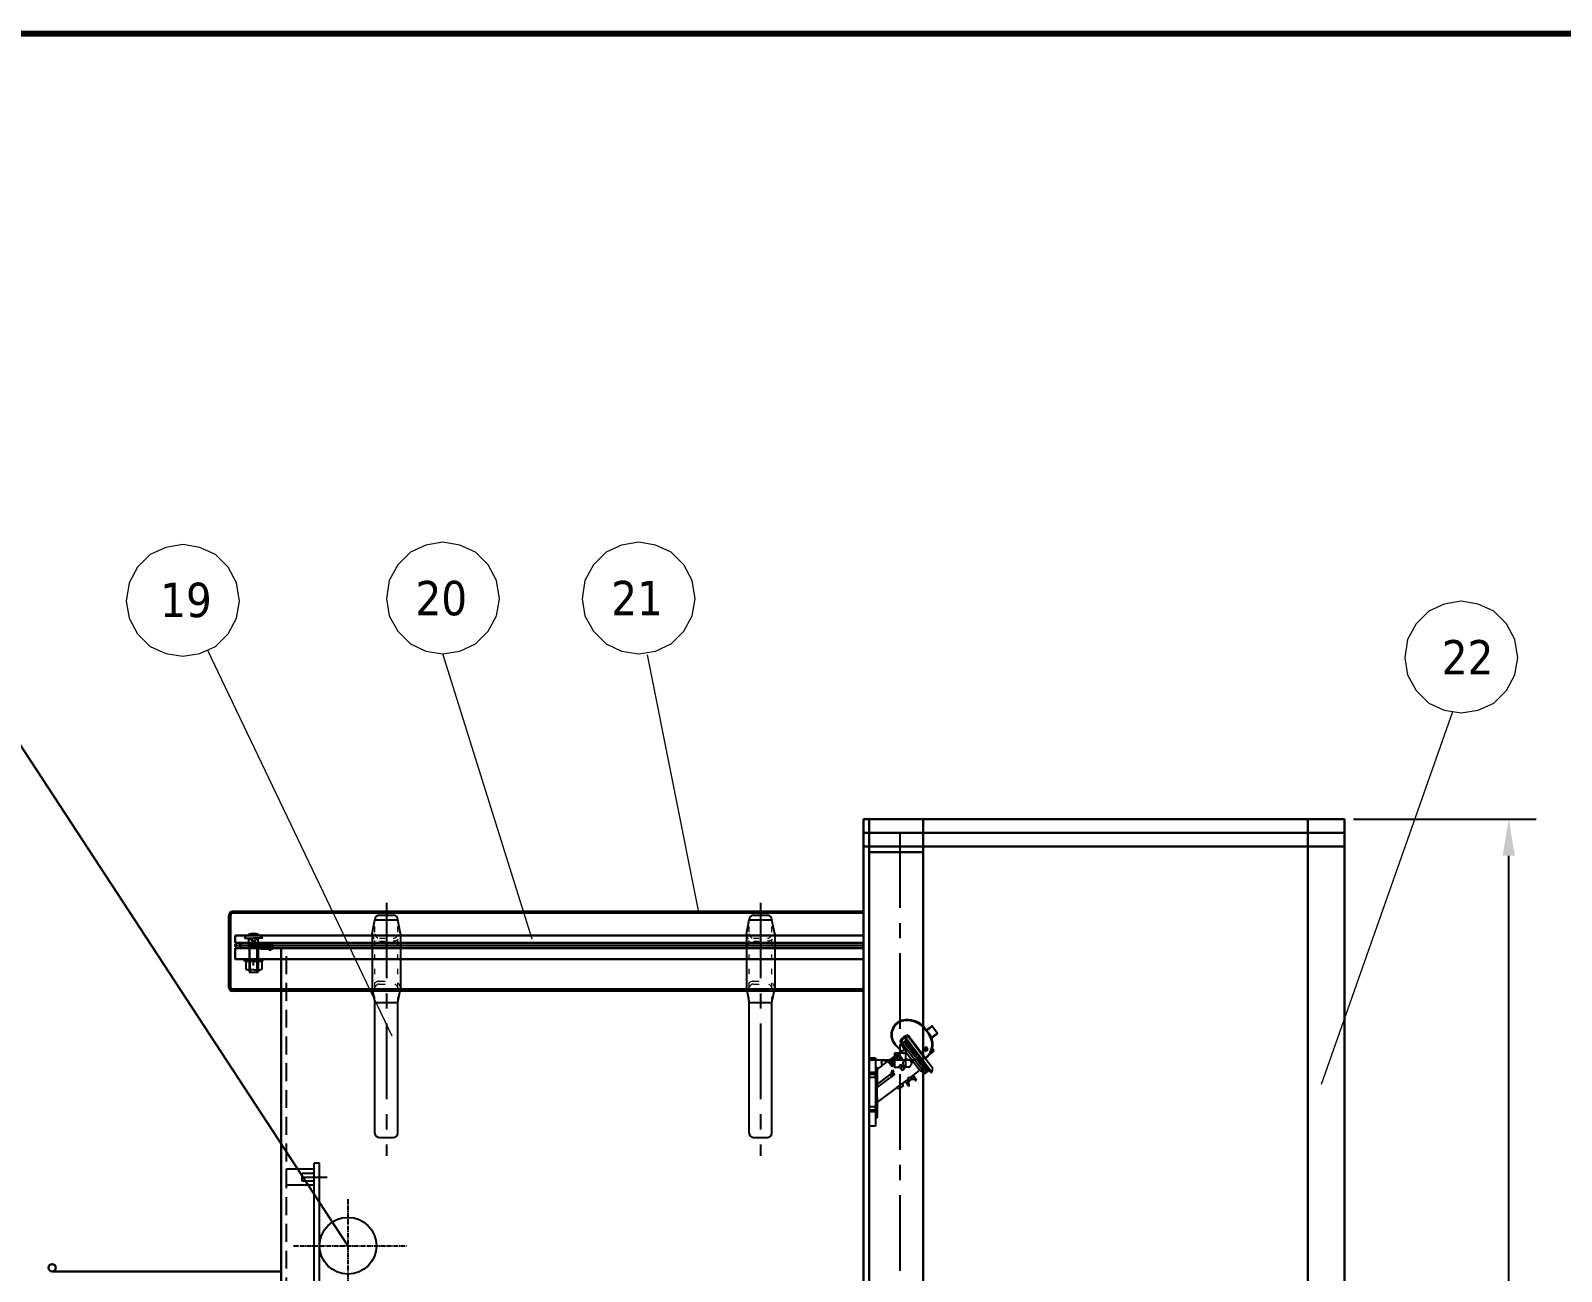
# Model space of a CAD drawing. Header units: millimetres. Extents: x 70841 to 133731, y -170061 to -164340.
# Drawn here: x 120085 to 121756, y -165932 to -164577 of the extents above; entities that cross this region are included whole.
import ezdxf

# ---------------------------------------------------------------- set-up
doc = ezdxf.new("R2010")
doc.units = ezdxf.units.MM
doc.header["$LTSCALE"] = 13
for name, pattern in [('ACAD_ISO03W100', [1.18, 0.47, -0.71]), ('CENTER', [50.8, 31.75, -6.35, 6.35, -6.35]), ('CENTER2', [1.125, 0.75, -0.125, 0.125, -0.125]), ('CENTERX2', [101.6, 63.5, -12.7, 12.7, -12.7]), ('DASHED', [0.75, 0.5, -0.25])]:
    doc.linetypes.add(name, pattern=pattern)
doc.layers.get('0').update_dxf_attribs({"color": 1, "linetype": 'CENTER'})
for name, color, linetype in [('1', 4, 'Continuous'), ('1轮廓实线层', 7, 'Continuous'), ('2细线层', 4, 'Continuous'), ('3中心线层', 1, 'CENTER'), ('4虚线层', 6, 'DASHED'), ('5剖面线层', 2, 'Continuous'), ('中心线', 1, 'CENTER2'), ('粗实线', 4, 'Continuous'), ('细实线', 2, 'Continuous')]:
    doc.layers.add(name, color=color, linetype=linetype)
doc.layers.add('标注、文本', color=3, linetype='Continuous', lineweight=25)
doc.layers.add('铁心', color=3, linetype='Continuous', lineweight=0)
doc.styles.get("Standard").update_dxf_attribs({"font": 'gbenor.shx', "bigfont": 'gbcbig.shx'})
doc.styles.add('Tahoma$001', font='tahoma.ttf', dxfattribs={"height": 2.159784})
doc.dimstyles.new('1-15', dxfattribs={"dimscale": 20, "dimtxt": 3.5, "dimasz": 2, "dimexe": 1.5, "dimexo": 0.5, "dimgap": 0.5, "dimtad": 1, "dimtoh": 1, "dimdec": 1, "dimdsep": 46, "dimtxsty": 'Standard', "dimcen": 2.5, "dimclrd": 3, "dimclre": 3, "dimclrt": 3, "dimadec": 0, "dimazin": 2, "dimtfac": 1, "dimtdec": 1, "dimtmove": 0, "dimatfit": 2, "dimfxl": 1, "dimarcsym": 0})

# ---------------------------------------------------------------- blocks, each defined once
blk = doc.blocks.new('846712')
at = {"layer": '1轮廓实线层', "color": 0, "ltscale": 0.5}
for p, q in [((12547.6, -733.9), (12572.7, -733.9)), ((12564.4, -718.9), (12558.4, -718.9)), ((12558.4, -1098.9), (12558.4, -718.9)), ((12564.4, -1098.9), (12564.4, -718.9)), ((12547.6, -1083.9), (12572.7, -1083.9)), ((12558.4, -1098.9), (12564.4, -1098.9))]:
    blk.add_line(p, q, dxfattribs=at)
at = {"layer": '中心线', "color": 1, "ltscale": 0.5}
for p, q in [((12595.4, -758.1), (12595.4, -1068.6)), ((12535.8, -808.9), (12660.2, -808.9)), ((12516.2, -908.9), (12664, -908.9)), ((12510.6, -1008.9), (12666.4, -1008.9))]:
    blk.add_line(p, q, dxfattribs=at)
at = {"layer": '标注、文本'}
for centre in [(12595.4, -808.9), (12595.4, -908.9), (12595.4, -1008.9)]:
    blk.add_circle(centre, 31, dxfattribs=at)
blk = doc.blocks.new('A$C35956794')
at = {"layer": '4虚线层', "ltscale": 5}
for points in [[(17.7, 373.9), (47.7, 373.9), (47.7, 356.1), (17.7, 356.1)], [(17.7, 373.9), (47.7, 373.9), (47.7, 356.1), (17.7, 356.1)], [(34.8, 369.3), (47.7, 369.3), (47.7, 360.7), (34.8, 360.7)], [(34.8, 369.3), (47.7, 369.3), (47.7, 360.7), (34.8, 360.7)], [(17.7, 23.9), (47.7, 23.9), (47.7, 6.1), (17.7, 6.1)], [(17.7, 23.9), (47.7, 23.9), (47.7, 6.1), (17.7, 6.1)], [(34.8, 19.3), (47.7, 19.3), (47.7, 10.7), (34.8, 10.7)], [(34.8, 19.3), (47.7, 19.3), (47.7, 10.7), (34.8, 10.7)]]:
    blk.add_lwpolyline(points, close=True, dxfattribs=at)
at = {"layer": '标注、文本'}
blk.add_blockref('846712', (-12510.6, 1098.9), dxfattribs=at)
blk = doc.blocks.new('*D1527')
at = {"layer": 'Defpoints', "color": 0, "transparency": 16777216}
for p in [(121519.1, -165438.3), (121698.6, -165438.3), (121519.1, -167088.3)]:
    blk.add_point(p, dxfattribs=at)
at = {"layer": '标注、文本', "color": 3, "lineweight": -2, "transparency": 16777216}
for p, q in [((121529.1, -165438.3), (121728.6, -165438.3)), ((121698.6, -167048.3), (121698.6, -165478.3)), ((121529.1, -167088.3), (121728.6, -167088.3))]:
    blk.add_line(p, q, dxfattribs=at)
at = {"layer": '标注、文本', "color": 3, "transparency": 16777216}
for points in [[(121691.9, -165478.3), (121705.2, -165478.3), (121698.6, -165438.3)], [(121691.9, -167048.3), (121705.2, -167048.3), (121698.6, -167088.3)]]:
    blk.add_solid(points, dxfattribs=at)
at = {"layer": '标注、文本', "color": 3, "transparency": 16777216, "insert": (121653.6, -166263.3), "char_height": 70, "attachment_point": 5, "rotation": 90}
blk.add_mtext('1650', dxfattribs=at)

msp = doc.modelspace()

# ---------------------------------------------------------------- hatches: boundary and pattern name
at = {"layer": '5剖面线层'}
msp.add_hatch(color=256, dxfattribs=at).paths.add_polyline_path([(120345.23, -165581.409, 1), (120345.23, -165573.409), (120337.459, -165573.409, 1), (120337.459, -165581.409)])

# ---------------------------------------------------------------- linework, layer by layer
at = {"color": 0, "lineweight": 25}
msp.add_line((121074.576, -165672.68), (121068.543, -165677.151), dxfattribs=at)
at = {"layer": '1', "color": 1, "linetype": 'CENTERX2', "lineweight": -3, "ltscale": 0.1}
for p, q in [((121034.066, -166988.258), (121034.066, -165438.305)), ((121034.066, -166988.258), (121034.066, -165438.305)), ((120473.066, -165529.577), (120473.066, -165806.041)), ((120881.6, -165529.577), (120881.6, -165806.041)), ((121059.066, -165701.532), (121000.066, -165701.532))]:
    msp.add_line(p, q, dxfattribs=at)
at = {"layer": '1', "color": 7, "linetype": 'Continuous', "lineweight": 25}
for p, q in [((121038.034, -165658.156), (121037.914, -165657.931)), ((121057.681, -165663.296), (121057.561, -165663.071)), ((121059.602, -165664.758), (121059.389, -165664.54)), ((121065.259, -165673.24), (121060.284, -165666.643)), ((121060.672, -165666.321), (121060.551, -165666.096)), ((121062.459, -165668.626), (121060.551, -165666.096)), ((121060.672, -165666.321), (121065.647, -165672.918)), ((121060.715, -165666.084), (121062.62, -165668.615)), ((121060.928, -165666.303), (121060.715, -165666.084)), ((121060.928, -165666.303), (121065.895, -165672.901)), ((121062.62, -165668.615), (121062.459, -165668.626)), ((121063.75, -165670.114), (121063.589, -165670.125)), ((121065.533, -165672.706), (121063.589, -165670.125)), ((121063.75, -165670.114), (121065.694, -165672.694)), ((121074.607, -165672.038), (121069.011, -165664.611)), ((121026.125, -165681.325), (121026.246, -165681.55)), ((121036.88, -165693.525), (121028.756, -165685.01)), ((121029.129, -165684.686), (121036.142, -165692.036)), ((121038.824, -165690.015), (121034.084, -165680.715)), ((121035.193, -165680.692), (121040.643, -165691.382)), ((121035.406, -165680.677), (121035.232, -165680.689)), ((121040.675, -165691.38), (121035.232, -165680.689)), ((121036.578, -165682.978), (121035.406, -165680.677)), ((121035.444, -165680.674), (121035.421, -165680.651)), ((121035.444, -165680.674), (121036.605, -165682.957)), ((121040.8, -165679.796), (121036.44, -165683.082)), ((121036.44, -165683.082), (121057.655, -165711.235)), ((121038.408, -165681.606), (121039.478, -165680.8)), ((121038.408, -165681.606), (121050.531, -165697.694)), ((121039.331, -165676.576), (121039.236, -165677.72)), ((121053.228, -165696.288), (121039.236, -165677.72)), ((121039.356, -165682.865), (121040.426, -165682.058)), ((121039.478, -165680.8), (121051.601, -165696.888)), ((121054.026, -165695.687), (121039.537, -165676.459)), ((121043.347, -165676.557), (121039.896, -165676.27)), ((121043.176, -165685.707), (121042.105, -165686.513)), ((121059.211, -165697.593), (121042.431, -165675.342)), ((121042.871, -165674.277), (121061.377, -165698.817)), ((121056.662, -165693.7), (121043.77, -165676.592)), ((121065.647, -165672.918), (121065.533, -165672.706)), ((121065.895, -165672.901), (121065.694, -165672.694)), ((121067.208, -165675.354), (121067.097, -165675.148)), ((121000.066, -165699.025), (121007.066, -165699.025)), ((121007.066, -165699.025), (121007.066, -165715.117)), ((121013.798, -165703.444), (121016.655, -165701.291)), ((121014.293, -165707.482), (121013.798, -165703.444)), ((121014.293, -165707.482), (121018.775, -165704.104)), ((121018.775, -165704.104), (121016.655, -165701.291)), ((121035.174, -165691.737), (121018.77, -165704.097)), ((121021.152, -165703.104), (121032.333, -165694.678)), ((121021.152, -165703.104), (121021.353, -165703.37)), ((121021.353, -165703.37), (121022.471, -165702.528)), ((121021.486, -165703.547), (121021.353, -165703.37)), ((121022.604, -165702.705), (121021.486, -165703.547)), ((121021.486, -165703.547), (121025.281, -165708.583)), ((121022.455, -165702.506), (121030.84, -165696.187)), ((121022.455, -165702.506), (121022.471, -165702.528)), ((121022.471, -165702.528), (121022.604, -165702.705)), ((121022.604, -165702.705), (121026.399, -165707.74)), ((121031.273, -165696.762), (121022.888, -165703.081)), ((121024.833, -165704.001), (121032.42, -165698.284)), ((121027.197, -165707.138), (121024.833, -165704.001)), ((121024.953, -165704.16), (121032.54, -165698.443)), ((121030.877, -165696.236), (121030.84, -165696.187)), ((121030.877, -165696.236), (121032.554, -165694.972)), ((121031.01, -165696.413), (121030.877, -165696.236)), ((121032.687, -165695.149), (121031.01, -165696.413)), ((121034.784, -165701.421), (121031.01, -165696.413)), ((121032.333, -165694.678), (121032.554, -165694.972)), ((121032.554, -165694.972), (121032.687, -165695.149)), ((121032.687, -165695.149), (121036.461, -165700.157)), ((121034.784, -165701.421), (121036.461, -165700.157)), ((121036.142, -165692.036), (121038.824, -165690.015)), ((121037.755, -165694.399), (121040.951, -165691.991)), ((121040.391, -165692.412), (121046.904, -165701.054)), ((121046.904, -165701.054), (121055.63, -165712.634)), ((121050.531, -165697.694), (121051.601, -165696.888)), ((121051.133, -165698.493), (121052.203, -165697.686)), ((121051.133, -165698.493), (121063.256, -165714.58)), ((121052.203, -165697.686), (121064.326, -165713.774)), ((121067.22, -165714.856), (121053.228, -165696.288)), ((121068.691, -165715.149), (121054.026, -165695.687)), ((121069.554, -165710.808), (121056.662, -165693.7)), ((121061.025, -165699.49), (121061.925, -165698.812)), ((121063.939, -165697.941), (121063.834, -165697.833)), ((121065.166, -165696.37), (121070.609, -165692.269)), ((121068.688, -165689.72), (121070.609, -165692.269)), ((121070.805, -165690.868), (121069.024, -165688.504)), ((121070.609, -165692.269), (121070.805, -165690.868)), ((121007.066, -165715.117), (121000.066, -165715.117)), ((121000.066, -165717.034), (121007.066, -165717.034)), ((121000.066, -165720.313), (121007.066, -165720.313)), ((121007.066, -165709.704), (121009.066, -165709.704)), ((121007.066, -165717.034), (121007.066, -165715.117)), ((121007.066, -165720.313), (121007.066, -165717.034)), ((121007.066, -165720.313), (121007.066, -165752.497)), ((121014.292, -165707.472), (121009.066, -165711.41)), ((121009.066, -165709.704), (121009.066, -165730.44)), ((121024.005, -165716.43), (121009.066, -165727.688)), ((121009.066, -165731.445), (121024.962, -165719.466)), ((121024.851, -165712.769), (121023.388, -165719.103)), ((121023.388, -165719.103), (121025.824, -165719.665)), ((121027.287, -165713.332), (121024.851, -165712.769)), ((121025.281, -165708.583), (121026.399, -165707.74)), ((121025.824, -165719.665), (121027.287, -165713.332)), ((121026.062, -165718.637), (121028.095, -165717.105)), ((121026.399, -165707.74), (121027.197, -165707.138)), ((121026.809, -165715.399), (121028.095, -165717.105)), ((121034.74, -165706.15), (121032.743, -165707.655)), ((121032.743, -165707.655), (121036.655, -165712.846)), ((121038.652, -165711.341), (121034.74, -165706.15)), ((121036.655, -165712.846), (121038.652, -165711.341)), ((121042.486, -165721.58), (121044.243, -165720.256)), ((121042.486, -165721.58), (121043.555, -165722.999)), ((121045.312, -165721.675), (121044.243, -165720.256)), ((121044.674, -165720.828), (121048.188, -165718.18)), ((121052.069, -165723.331), (121048.188, -165718.18)), ((121048.217, -165718.219), (121055.63, -165712.634)), ((121055.63, -165712.634), (121061.295, -165716.066)), ((121057.655, -165711.235), (121061.295, -165716.066)), ((121057.655, -165711.235), (121057.655, -165711.235)), ((121059.558, -165709.674), (121060.628, -165708.867)), ((121061.295, -165716.066), (121065.655, -165712.78)), ((121062.308, -165713.322), (121063.378, -165712.516)), ((121063.256, -165714.58), (121064.326, -165713.774)), ((121067.22, -165714.856), (121068.691, -165715.149)), ((121068.691, -165715.149), (121069.554, -165710.808)), ((121007.066, -165730.44), (121009.066, -165730.44)), ((121009.066, -165742.371), (121009.066, -165730.44)), ((121009.066, -165747.722), (121030.887, -165731.279)), ((121030.866, -165731.251), (121036.137, -165727.279)), ((121032.392, -165733.275), (121030.866, -165731.251)), ((121037.663, -165729.303), (121032.392, -165733.275)), ((121037.663, -165729.303), (121036.137, -165727.279)), ((121036.158, -165727.307), (121039.433, -165724.839)), ((121039.403, -165724.8), (121042.917, -165722.152)), ((121043.284, -165729.951), (121039.403, -165724.8)), ((121043.284, -165729.951), (121043.809, -165729.555)), ((121051.544, -165723.726), (121052.069, -165723.331)), ((121007.066, -165752.497), (121000.066, -165752.497)), ((121009.066, -165742.371), (121007.066, -165742.371)), ((121007.066, -165755.776), (121007.066, -165752.497)), ((121009.066, -165742.371), (121009.066, -165764.405)), ((121000.066, -165755.776), (121007.066, -165755.776)), ((121000.066, -165757.693), (121007.066, -165757.693)), ((121007.066, -165757.693), (121007.066, -165755.776)), ((121007.066, -165757.693), (121007.066, -165773.785)), ((121007.066, -165764.405), (121009.066, -165764.405)), ((121007.066, -165773.785), (121000.066, -165773.785))]:
    msp.add_line(p, q, dxfattribs=at)
at = {"layer": '1', "const_width": 6.541}
msp.add_lwpolyline([(117441.702, -169738.188), (124617.702, -169738.188), (124617.702, -164580.438), (117441.702, -164580.438), (117441.702, -169738.188)], dxfattribs=at)
at = {"layer": '1', "color": 7, "linetype": 'Continuous', "lineweight": 25, "extrusion": (0, 0, -1)}
msp.add_circle((-121062.233, -165689.462), 2, dxfattribs=at)
at = {"layer": '1', "color": 7, "linetype": 'Continuous', "lineweight": 25}
for centre, radius in [((121041.789, -165704.907), 4.5), ((121062.233, -165689.462), 1.134)]:
    msp.add_circle(centre, radius, dxfattribs=at)
for centre, radius, start, end in [((121047.677, -165726.641), 5.5, 37, 115.463041), ((121047.677, -165726.641), 5.5, 138.536959, 217), ((121043.508, -165729.156), 0.5, 307, 31.105387), ((121051.243, -165723.327), 0.5, 222.894613, 307)]:
    msp.add_arc(centre, radius, start, end, dxfattribs=at)
at = {"layer": '1', "color": 7, "linetype": 'Continuous', "lineweight": 25, "extrusion": (0, 0, -1)}
msp.add_arc((-121047.677, -165726.641), 4.369, 328.894613, 137.105387, dxfattribs=at)
at = {"layer": '1', "color": 7, "linetype": 'Continuous', "lineweight": 25}
for centre, major_axis, ratio, start_param, end_param in [((121040.338, -165673.973), (-14.092, -7.577), 0.99884025, 4.3639957, 6.55141726), ((121040.217, -165673.748), (14.092, 7.577), 0.99884025, 1.22240304, 3.14155831), ((121040.349, -165673.994), (13.652, 7.341), 0.99884025, 1.22240304, 3.4098246), ((121041.656, -165683.634), (22.899, 12.313), 0.99884025, 0.41949, 1.22240304), ((121038.106, -165658.65), (0.072, -0.495), 0.01643668, 1.52552008, 3.09631641), ((121041.777, -165683.858), (-22.899, -12.313), 0.99884025, 3.56108265, 4.3639957), ((121041.789, -165683.88), (22.459, 12.077), 0.99884025, 0.41949, 1.22240304), ((121041.818, -165683.622), (18.609, 18.157), 0.99834277, 0.13937006, 0.87111424), ((121057.376, -165663.691), (-0.306, -0.396), 0.04397233, 1.55116528, 3.12196161), ((121047.906, -165675.971), (13.652, 7.341), 0.99884025, 0.15263109, 0.41949), ((121047.773, -165675.725), (14.092, 7.577), 0.99884025, 0.15263008, 0.41949), ((121057.116, -165663.85), (-0.612, -0.791), 0.05698941, 3.13358416, 3.6194001), ((121047.894, -165675.95), (-14.092, -7.577), 0.99884025, 3.29422273, 3.56108265), ((121047.937, -165675.714), (11.452, 11.174), 0.99834277, 6.1556955, 6.42255536), ((121048.15, -165675.932), (11.452, 11.174), 0.99834277, 6.1556955, 6.28321619), ((121060.273, -165666.622), (-0.399, -0.301), 0.04758767, 1.56414743, 3.13390013), ((121059.916, -165666.687), (-0.799, -0.601), 0.05708026, 3.15974565, 3.67189583), ((121054.734, -165674.745), (13.658, 10.294), 0.00476333, -0.94434426, -0.05739813), ((121055.035, -165675.144), (13.976, 10.532), 0.00475281, 5.32250321, 6.28719916), ((121029.118, -165684.665), (0.362, 0.345), 0.04642525, 3.12881744, 4.69961376), ((121045.083, -165686.506), (-10.957, -5.892), 0.99884025, 4.39833045, 5.30467732), ((121045.06, -165686.464), (10.076, 5.418), 0.99884025, 1.30989262, 2.11845673), ((121045.276, -165686.708), (-0.817, 11.681), 0.99996192, 0.17228312, 0.96124965), ((121045.45, -165686.696), (-0.817, 11.681), 0.99996192, 0.48128088, 0.96124965), ((121045.301, -165686.447), (-8.188, -7.99), 0.99834277, 4.60207295, 4.97992946), ((121045.45, -165686.696), (-0.817, 11.681), 0.99996192, 0.18877934, 0.40585328), ((121055.035, -165675.144), (13.976, 10.532), 0.00475281, 2.94649352, 3.58215091), ((121054.734, -165674.745), (-13.577, -10.231), 0.00475281, 0.02653282, 0.3733367), ((121045.301, -165686.447), (-8.188, -7.99), 0.99834277, 4.19138708, 4.29170853), ((121050.485, -165684.374), (16.294, 8.761), 0.99884025, 4.89389019, 6.43576609), ((121050.474, -165684.353), (-16.734, -8.998), 0.99884025, 1.84872208, 3.29417344), ((121065.248, -165673.22), (-0.399, -0.301), 0.04758767, 1.56385942, 3.13390013), ((121064.896, -165673.298), (-0.799, -0.602), 0.00475281, 3.1564539, 3.66808606), ((121050.722, -165684.335), (13.599, 13.269), 0.99834277, 5.27624114, 5.89227917), ((121060.632, -165682.571), (-13.976, -10.532), 0.00475281, 3.14669955, 4.12383075), ((121061.63, -165695.83), (2.642, 1.421), 0.99884025, 4.13525179, 4.35456402), ((121061.872, -165695.813), (-2.147, -2.095), 0.99834277, 0.8170366, 0.86765709), ((121050.722, -165684.335), (13.599, 13.269), 0.99834277, 4.71019481, 4.85040605)]:
    msp.add_ellipse(centre, major_axis=major_axis, ratio=ratio, start_param=start_param, end_param=end_param, dxfattribs=at)
at = {"layer": '1', "color": 7, "linetype": 'Continuous', "lineweight": 25, "extrusion": (0, 0, -1)}
for centre, major_axis, ratio, start_param, end_param in [((121061.232, -165668.433), (-1.389, 0.182), 0.00123907, 3.14770872, 3.66653727), ((121062.694, -165670.375), (-1.056, -0.261), 0.00137568, 2.61411929, 3.13368622), ((121050.36, -165684.14), (11.36, -15.259), 0.99874491, 4.70655602, 4.85916587), ((121050.521, -165684.129), (11.106, -15.444), 0.99876988, 4.69007172, 5.56738076), ((121054.515, -165688.223), (-15.466, -11.353), 0.08906247, 2.7381645, 2.76768773), ((121035.672, -165692.212), (-2.084, 2.186), 0.01267621, 3.14307477, 4.08056763), ((121039.567, -165689.277), (1.384, -2.714), 0.00104004, 5.6008814, 6.28329839)]:
    msp.add_ellipse(centre, major_axis=major_axis, ratio=ratio, start_param=start_param, end_param=end_param, dxfattribs=at)
at = {"layer": '1', "color": 7, "linetype": 'Continuous', "lineweight": 25}
for points, knots in [([(121069.007, -165664.618), (121068.998, -165664.601), (121068.957, -165664.535), (121068.847, -165664.463), (121068.709, -165664.416), (121068.59, -165664.409), (121068.501, -165664.422), (121068.441, -165664.441), (121068.398, -165664.458), (121068.378, -165664.468), (121068.372, -165664.472)], [0, 0, 0, 0, 0.06047417, 0.24688575, 0.39669031, 0.5247827, 0.63381358, 0.72827515, 0.83552295, 1, 1, 1, 1]), ([(121035.193, -165680.692), (121035.197, -165680.698), (121035.165, -165680.703), (121035.046, -165680.71), (121034.958, -165680.712), (121034.642, -165680.717), (121034.362, -165680.717), (121034.084, -165680.715)], [0, 0, 0, 0, 0.25, 0.25, 0.5, 0.5, 1, 1, 1, 1]), ([(121042.431, -165675.342), (121042.434, -165675.348), (121042.45, -165675.318), (121042.502, -165675.202), (121042.538, -165675.115), (121042.662, -165674.808), (121042.767, -165674.542), (121042.871, -165674.277)], [0, 0, 0, 0, 0.25, 0.25, 0.5, 0.5, 1, 1, 1, 1]), ([(121065.278, -165672.073), (121065.461, -165672.277), (121065.64, -165672.487), (121066.065, -165673.005), (121066.308, -165673.32), (121066.77, -165673.962), (121066.99, -165674.289), (121067.617, -165675.287), (121067.991, -165675.976), (121068.322, -165676.688)], [0, 0, 0, 0, 0.14927532, 0.14927532, 0.36195649, 0.36195649, 0.57463766, 0.57463766, 1, 1, 1, 1]), ([(121068.543, -165677.151), (121068.542, -165677.151), (121068.537, -165677.143), (121068.517, -165677.104), (121068.502, -165677.074), (121068.462, -165676.989), (121068.438, -165676.936), (121068.382, -165676.817), (121068.352, -165676.752), (121068.322, -165676.688)], [0, 0, 0, 0, 0.25, 0.25, 0.5, 0.5, 0.75, 0.75, 1, 1, 1, 1]), ([(121074.576, -165672.68), (121074.577, -165672.678), (121074.584, -165672.67), (121074.608, -165672.642), (121074.653, -165672.574), (121074.699, -165672.465), (121074.716, -165672.317), (121074.687, -165672.163), (121074.633, -165672.08), (121074.605, -165672.047)], [0, 0, 0, 0, 0.04486945, 0.21301558, 0.33962872, 0.47950858, 0.65851945, 0.85796921, 1, 1, 1, 1]), ([(121036.88, -165693.525), (121036.795, -165693.437), (121036.722, -165693.333), (121036.587, -165693.105), (121036.525, -165692.98), (121036.409, -165692.723), (121036.355, -165692.59), (121036.248, -165692.317), (121036.195, -165692.176), (121036.142, -165692.036)], [0, 0, 0, 0, 0.25, 0.25, 0.5, 0.5, 0.75, 0.75, 1, 1, 1, 1]), ([(121040.643, -165691.382), (121040.579, -165691.256), (121040.475, -165691.139), (121040.217, -165690.905), (121040.067, -165690.793), (121039.739, -165690.569), (121039.561, -165690.457), (121039.2, -165690.237), (121039.012, -165690.127), (121038.824, -165690.015)], [0, 0, 0, 0, 0.25, 0.25, 0.5, 0.5, 0.75, 0.75, 1, 1, 1, 1]), ([(121061.377, -165698.817), (121061.147, -165698.798), (121060.921, -165698.75), (121060.549, -165698.627), (121060.395, -165698.561), (121060.249, -165698.484)], [0, 0, 0, 0, 0.56446627, 0.56446627, 1, 1, 1, 1]), ([(121062.034, -165698.8), (121062.199, -165698.777), (121062.358, -165698.74), (121062.667, -165698.642), (121062.816, -165698.58), (121063.096, -165698.436), (121063.228, -165698.354), (121063.479, -165698.17), (121063.599, -165698.067), (121063.708, -165697.957)], [0, 0, 0, 0, 0.25, 0.25, 0.5, 0.5, 0.75, 0.75, 1, 1, 1, 1]), ([(121062.274, -165698.783), (121062.439, -165698.76), (121062.598, -165698.724), (121062.905, -165698.625), (121063.053, -165698.563), (121063.332, -165698.42), (121063.463, -165698.338), (121063.712, -165698.154), (121063.831, -165698.051), (121063.939, -165697.941)], [0, 0, 0, 0, 0.25, 0.25, 0.5, 0.5, 0.75, 0.75, 1, 1, 1, 1])]:
    msp.add_open_spline(points, degree=3, knots=knots, dxfattribs=at)
at = {"layer": '1轮廓实线层'}
for p, q in [((120318.037, -165568.409), (120328.066, -165568.409)), ((120322.886, -165574.809), (120333.246, -165568.409)), ((120333.246, -165574.809), (120322.886, -165568.409)), ((120322.886, -165574.809), (120322.886, -165568.409)), ((120338.094, -165568.409), (120328.066, -165568.409)), ((120333.246, -165574.809), (120333.246, -165568.409)), ((120322.886, -165574.809), (120333.246, -165574.809)), ((120323.066, -165577.409), (120324.066, -165574.809)), ((120323.066, -165577.409), (120328.066, -165577.409)), ((120323.066, -165577.409), (120323.066, -165605.409)), ((120333.246, -165574.809), (120324.066, -165574.809)), ((120324.066, -165574.809), (120324.066, -165574.809)), ((120333.066, -165577.409), (120328.066, -165577.409)), ((120333.066, -165577.409), (120332.066, -165574.809)), ((120333.066, -165577.409), (120333.066, -165605.409)), ((120318.066, -165593.409), (120318.066, -165591.409)), ((120328.066, -165593.409), (120318.066, -165593.409)), ((120319.521, -165594.121), (120319.521, -165602.196)), ((120320.216, -165593.409), (120328.066, -165593.409)), ((120328.316, -165593.409), (120321.72, -165593.409)), ((120328.316, -165602.909), (120321.72, -165602.909)), ((120323.918, -165594.121), (120323.918, -165605.409)), ((120328.066, -165593.409), (120338.066, -165593.409)), ((120335.916, -165593.409), (120328.066, -165593.409)), ((120328.316, -165593.409), (120334.912, -165593.409)), ((120328.316, -165602.909), (120334.912, -165602.909)), ((120332.713, -165594.121), (120332.713, -165605.409)), ((120337.111, -165594.121), (120337.111, -165602.196)), ((120338.066, -165593.409), (120338.066, -165591.409)), ((120323.066, -165605.409), (120333.066, -165605.409))]:
    msp.add_line(p, q, dxfattribs=at)
for centre, radius, start, end in [((120327.995, -165575.798), 12.4, 89.672726, 143.421423), ((120327.936, -165576.201), 12.803, 37.488414, 89.417438), ((120321.72, -165597.158), 3.749, 54.090399, 125.909601), ((120321.72, -165599.16), 3.749, 234.090399, 305.909601), ((120328.316, -165607.335), 13.927, 71.593388, 108.406612), ((120328.316, -165588.982), 13.927, 251.593388, 288.406612), ((120334.912, -165597.158), 3.749, 54.090399, 125.909601), ((120334.912, -165599.16), 3.749, 234.090399, 305.909601)]:
    msp.add_arc(centre, radius, start, end, dxfattribs=at)
at = {"layer": '2细线层'}
for p, q in [((120324.066, -165605.409), (120324.066, -165574.809)), ((120332.066, -165605.409), (120332.066, -165574.809))]:
    msp.add_line(p, q, dxfattribs=at)
at = {"layer": '3中心线层'}
msp.add_line((120328.066, -165598.105), (120328.066, -165591.313), dxfattribs=at)
at = {"layer": '4虚线层', "ltscale": 3}
msp.add_line((120364.066, -166982.258), (120364.066, -165579.409), dxfattribs=at)
at = {"layer": '4虚线层'}
for p, q in [((120322.816, -165593.409), (120322.816, -165591.409)), ((120333.316, -165593.409), (120333.316, -165591.409))]:
    msp.add_line(p, q, dxfattribs=at)
at = {"layer": '4虚线层', "ltscale": 3}
msp.add_circle((120311.066, -165576.409), 3, dxfattribs=at)
at = {"layer": '标注、文本'}
for p, q in [((120001.832, -165248.534), (120431.066, -165904.257)), ((120301.066, -165622.189), (120301.066, -165543.206)), ((120303.066, -165622.189), (120303.066, -165543.206)), ((120994.066, -165539.206), (120305.066, -165539.206)), ((120994.066, -165541.206), (120305.066, -165541.206)), ((120457.566, -165563.447), (120460.566, -165548.447)), ((120460.566, -165548.447), (120485.566, -165548.447)), ((120465.566, -165543.206), (120480.566, -165543.206)), ((120488.566, -165563.447), (120485.566, -165548.447)), ((120866.1, -165563.447), (120869.1, -165548.447)), ((120869.1, -165548.447), (120894.1, -165548.447)), ((120874.1, -165543.206), (120889.1, -165543.206)), ((120897.1, -165563.447), (120894.1, -165548.447)), ((120457.566, -165563.447), (120457.566, -165623.447)), ((120488.566, -165563.447), (120488.566, -165623.447)), ((120866.1, -165563.447), (120866.1, -165623.447)), ((120897.1, -165563.447), (120897.1, -165623.447)), ((120994.066, -165617.258), (120994.066, -166980.258)), ((120994.066, -165624.189), (120305.066, -165624.189)), ((120994.066, -165626.189), (120305.066, -165626.189)), ((120457.566, -165623.447), (120460.566, -165638.447)), ((120485.566, -165638.447), (120488.566, -165623.447)), ((120866.1, -165623.447), (120869.1, -165638.447)), ((120894.1, -165638.447), (120897.1, -165623.447)), ((120460.566, -165781.189), (120460.566, -165638.447)), ((120460.566, -165638.447), (120485.566, -165638.447)), ((120485.566, -165781.189), (120485.566, -165638.447)), ((120869.1, -165781.189), (120869.1, -165638.447)), ((120869.1, -165638.447), (120894.1, -165638.447)), ((120894.1, -165781.189), (120894.1, -165638.447)), ((121000.066, -165697.025), (121000.066, -165771.785)), ((120465.566, -165786.189), (120480.566, -165786.189)), ((120874.1, -165786.189), (120889.1, -165786.189))]:
    msp.add_line(p, q, dxfattribs=at)
at = {"layer": '标注、文本', "color": 2, "linetype": 'ACAD_ISO03W100', "lineweight": 18}
for p, q in [((120460.566, -165638.447), (120460.566, -165548.206)), ((120485.566, -165638.447), (120485.566, -165548.206)), ((120869.1, -165638.447), (120869.1, -165548.206)), ((120894.1, -165638.447), (120894.1, -165548.206)), ((120465.566, -165568.447), (120480.566, -165568.447)), ((120874.1, -165568.447), (120889.1, -165568.447)), ((120465.566, -165571.447), (120480.566, -165571.447)), ((120874.1, -165571.447), (120889.1, -165571.447)), ((120465.566, -165615.447), (120480.566, -165615.447)), ((120465.566, -165618.447), (120480.566, -165618.447)), ((120874.1, -165615.447), (120889.1, -165615.447)), ((120874.1, -165618.447), (120889.1, -165618.447))]:
    msp.add_line(p, q, dxfattribs=at)
at = {"layer": '标注、文本', "color": 4, "lineweight": 30}
msp.add_line((120358.066, -165932.272), (120108.066, -165932.272), dxfattribs=at)
msp.add_circle((120108.066, -165928.272), 4, dxfattribs=at)
at = {"layer": '标注、文本'}
for centre, radius, start, end in [((120305.066, -165543.206), 4, 90, 180), ((120305.066, -165543.206), 2, 90, 180), ((120465.566, -165548.206), 5, 90, 180), ((120480.566, -165548.206), 5, 0, 90), ((120874.1, -165548.206), 5, 90, 180), ((120889.1, -165548.206), 5, 0, 90), ((120305.066, -165622.189), 4, 180, 270), ((120305.066, -165622.189), 2, 180, 270), ((120465.566, -165781.189), 5, 180, 270), ((120480.566, -165781.189), 5, 270, 0), ((120874.1, -165781.189), 5, 180, 270), ((120889.1, -165781.189), 5, 270, 0)]:
    msp.add_arc(centre, radius, start, end, dxfattribs=at)
at = {"layer": '标注、文本', "color": 2, "linetype": 'ACAD_ISO03W100', "lineweight": 18}
for centre, radius, start, end in [((120465.566, -165563.447), 8, 180, 270), ((120465.566, -165563.447), 5, 180, 270), ((120480.566, -165563.447), 5, 270, 0), ((120480.566, -165563.447), 8, 270, 0), ((120874.1, -165563.447), 8, 180, 270), ((120874.1, -165563.447), 5, 180, 270), ((120889.1, -165563.447), 5, 270, 0), ((120889.1, -165563.447), 8, 270, 0), ((120465.566, -165623.447), 8, 90, 180), ((120465.566, -165623.447), 5, 90, 180), ((120480.566, -165623.447), 8, 0, 90), ((120480.566, -165623.447), 5, 0, 90), ((120874.1, -165623.447), 8, 90, 180), ((120874.1, -165623.447), 5, 90, 180), ((120889.1, -165623.447), 8, 0, 90), ((120889.1, -165623.447), 5, 0, 90)]:
    msp.add_arc(centre, radius, start, end, dxfattribs=at)
at = {"layer": '粗实线', "lineweight": 30}
for p, q in [((120994.066, -166988.258), (120994.066, -165438.305)), ((120994.066, -165438.305), (121519.066, -165438.305)), ((120994.066, -165468.305), (120994.066, -165438.305)), ((120994.066, -165453.305), (121519.066, -165453.305)), ((121000.066, -166988.258), (121000.066, -165438.305)), ((121059.066, -166988.258), (121059.066, -165438.305)), ((121479.066, -166988.258), (121479.066, -165438.305)), ((121519.066, -166988.258), (121519.066, -165438.305)), ((121059.066, -165468.305), (120994.066, -165468.305)), ((120994.066, -165468.305), (121519.066, -165468.305)), ((121000.066, -165474.305), (121059.066, -165474.305)), ((120303.066, -165565.409), (120301.066, -165565.409)), ((120994.066, -165565.409), (120308.066, -165565.409)), ((120308.066, -165565.409), (120308.066, -165573.409)), ((120303.066, -165573.409), (120301.066, -165573.409)), ((120303.066, -165579.409), (120301.066, -165579.409)), ((120994.066, -165573.409), (120308.066, -165573.409)), ((120308.066, -165576.409), (120994.066, -165576.409)), ((120994.066, -165579.409), (120308.066, -165579.409)), ((120308.066, -165579.409), (120308.066, -165591.409)), ((120358.066, -166982.258), (120358.066, -165579.409)), ((120301.066, -165591.409), (120303.066, -165591.409)), ((120308.066, -165591.409), (120994.066, -165591.409))]:
    msp.add_line(p, q, dxfattribs=at)
at = {"layer": '粗实线'}
msp.add_line((120323.066, -165605.409), (120323.066, -165605.409), dxfattribs=at)
msp.add_lwpolyline([(121028.066, -165693.532), (121040.066, -165693.532), (121040.066, -165709.532), (121028.066, -165709.532)], close=True, dxfattribs=at)
at = {"layer": '细实线'}
msp.add_arc((120345.23, -165577.409), 4, 270, 90, dxfattribs=at)
at = {"layer": '铁心'}
for points in [[(120596.534, -165197.615), (120593.221, -165177.737), (120584.185, -165160.569), (120570.331, -165146.715), (120553.163, -165139.185), (120534.791, -165135.872), (120516.117, -165139.185), (120499.251, -165146.715), (120485.396, -165160.569), (120476.059, -165177.737), (120473.047, -165197.615), (120476.059, -165216.289), (120485.396, -165233.155), (120499.251, -165247.01), (120516.117, -165254.841), (120534.791, -165257.853), (120553.163, -165254.841), (120570.331, -165247.01), (120584.185, -165233.155), (120593.221, -165216.289)], [(120810.287, -165197.615), (120806.974, -165177.737), (120797.938, -165160.569), (120784.083, -165146.715), (120766.916, -165139.185), (120748.543, -165135.872), (120729.869, -165139.185), (120713.003, -165146.715), (120699.148, -165160.569), (120689.812, -165177.737), (120686.8, -165197.615), (120689.812, -165216.289), (120699.148, -165233.155), (120713.003, -165247.01), (120729.869, -165254.841), (120748.543, -165257.853), (120766.916, -165254.841), (120784.083, -165247.01), (120797.938, -165233.155), (120806.974, -165216.289)], [(120312.578, -165200.27), (120309.265, -165180.391), (120300.229, -165163.224), (120286.374, -165149.369), (120269.207, -165141.839), (120250.834, -165138.526), (120232.161, -165141.839), (120215.294, -165149.369), (120201.44, -165163.224), (120192.103, -165180.391), (120189.091, -165200.27), (120192.103, -165218.943), (120201.44, -165235.81), (120215.294, -165249.664), (120232.161, -165257.495), (120250.834, -165260.507), (120269.207, -165257.495), (120286.374, -165249.664), (120300.229, -165235.81), (120309.265, -165218.943)], [(121708.464, -165262.146), (121705.151, -165242.268), (121696.115, -165225.1), (121682.26, -165211.245), (121665.093, -165203.715), (121646.72, -165200.402), (121628.047, -165203.715), (121611.18, -165211.245), (121597.326, -165225.1), (121587.989, -165242.268), (121584.977, -165262.146), (121587.989, -165280.82), (121597.326, -165297.686), (121611.18, -165311.541), (121628.047, -165319.372), (121646.72, -165322.383), (121665.093, -165319.372), (121682.26, -165311.541), (121696.115, -165297.686), (121705.151, -165280.82)]]:
    msp.add_lwpolyline(points, close=True, dxfattribs=at)
for points in [[(120479.507, -165675.366), (120277.791, -165253.58), (120277.791, -165253.58)], [(120632.095, -165569.458), (120534.791, -165257.853), (120534.791, -165257.853)], [(120814.718, -165541.655), (120758.066, -165258.877), (120758.066, -165258.877)], [(121494.261, -165727.752), (121637.383, -165320.877), (121637.383, -165320.877)]]:
    msp.add_lwpolyline(points, dxfattribs=at)

# ---------------------------------------------------------------- block references
at = {"layer": '标注、文本'}
msp.add_blockref('A$C35956794', (120346.318, -166194.257), dxfattribs=at)

# ---------------------------------------------------------------- texts
at = {"layer": '铁心', "style": 'Tahoma$001'}
for s, p in [('19', (120226.019, -165217.741)), ('20', (120504.818, -165215.709)), ('21', (120718.57, -165215.709)), ('22', (121625.385, -165280.375))]:
    msp.add_text(s, height=37.5893, dxfattribs=at).set_placement(p)

# ---------------------------------------------------------------- dimensions: what is measured, and where the dimension line sits
at = {"layer": '标注、文本'}
dim = msp.add_linear_dim(base=(121698.563, -165438.305), p1=(121519.066, -167088.258), p2=(121519.066, -165438.305), angle=90, dimstyle='1-15', dxfattribs=at)
dim.commit()
dim.dimension.update_dxf_attribs({"geometry": '*D1527', "text_midpoint": (121653.563, -166263.281)})

doc.saveas('drawing.dxf')
